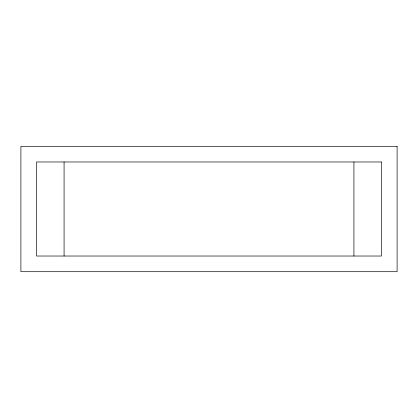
<?xml version="1.0" encoding="UTF-8"?>
<svg xmlns="http://www.w3.org/2000/svg" width="418" height="418" viewBox="0 0 418 418"><rect width="100%" height="100%" fill="white"/><g stroke="black" fill="none" stroke-linecap="round" stroke-linejoin="round"><path stroke-width="0.63" d="M353.926 161.975L353.926 256.025M64.074 161.975L64.074 256.025M397.1 146.3L20.9 146.3L20.9 271.7L397.1 271.7L397.1 146.3M381.425 161.975L36.575 161.975L36.575 256.025L381.425 256.025L381.425 161.975"/></g></svg>
